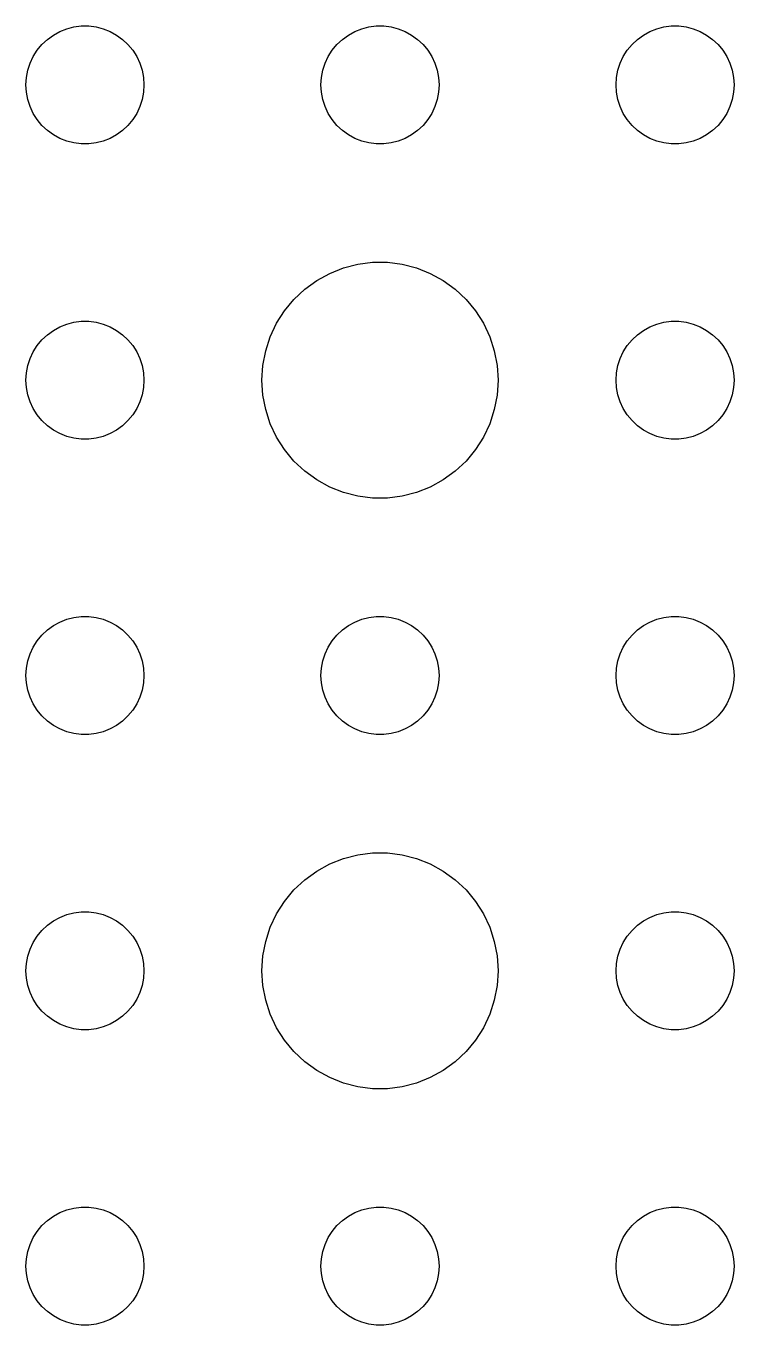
# Model space of a CAD drawing. Header units: metres. Extents: x -104 to 104, y -74 to 74.
# Drawn here: x -76.5 to -58.5, y -1.5 to 31.5 of the extents above; entities that cross this region are included whole.
import ezdxf

# ---------------------------------------------------------------- set-up
doc = ezdxf.new("R2010")
doc.units = ezdxf.units.M

msp = doc.modelspace()

# ---------------------------------------------------------------- linework, layer by layer
for p, q in [((-75.8037, 31.2665), (-75.6387, 31.3572)), ((-75.6387, 31.3572), (-75.4635, 31.4266)), ((-75.4635, 31.4266), (-75.2811, 31.4734)), ((-75.2811, 31.4734), (-75.0942, 31.497)), ((-75.0942, 31.497), (-74.9058, 31.497)), ((-74.9058, 31.497), (-74.7189, 31.4734)), ((-74.7189, 31.4734), (-74.5365, 31.4266)), ((-74.5365, 31.4266), (-74.3613, 31.3572)), ((-74.3613, 31.3572), (-74.1963, 31.2665)), ((-68.3037, 31.2665), (-68.1387, 31.3572)), ((-68.1387, 31.3572), (-67.9635, 31.4266)), ((-67.9635, 31.4266), (-67.7811, 31.4734)), ((-67.7811, 31.4734), (-67.5942, 31.497)), ((-67.5942, 31.497), (-67.4058, 31.497)), ((-67.4058, 31.497), (-67.2189, 31.4734)), ((-67.2189, 31.4734), (-67.0365, 31.4266)), ((-67.0365, 31.4266), (-66.8613, 31.3572)), ((-66.8613, 31.3572), (-66.6963, 31.2665)), ((-60.8037, 31.2665), (-60.6387, 31.3572)), ((-60.6387, 31.3572), (-60.4635, 31.4266)), ((-60.4635, 31.4266), (-60.2811, 31.4734)), ((-60.2811, 31.4734), (-60.0942, 31.497)), ((-60.0942, 31.497), (-59.9058, 31.497)), ((-59.9058, 31.497), (-59.7189, 31.4734)), ((-59.7189, 31.4734), (-59.5365, 31.4266)), ((-59.5365, 31.4266), (-59.3613, 31.3572)), ((-59.3613, 31.3572), (-59.1963, 31.2665)), ((-76.2135, 30.8817), (-76.0934, 31.0268)), ((-76.0934, 31.0268), (-75.9561, 31.1558)), ((-75.9561, 31.1558), (-75.8037, 31.2665)), ((-74.1963, 31.2665), (-74.0439, 31.1558)), ((-74.0439, 31.1558), (-73.9065, 31.0268)), ((-73.9065, 31.0268), (-73.7865, 30.8817)), ((-68.7135, 30.8817), (-68.5934, 31.0268)), ((-68.5934, 31.0268), (-68.4561, 31.1558)), ((-68.4561, 31.1558), (-68.3037, 31.2665)), ((-66.6963, 31.2665), (-66.5439, 31.1558)), ((-66.5439, 31.1558), (-66.4065, 31.0268)), ((-66.4065, 31.0268), (-66.2865, 30.8817)), ((-61.2135, 30.8817), (-61.0934, 31.0268)), ((-61.0934, 31.0268), (-60.9561, 31.1558)), ((-60.9561, 31.1558), (-60.8037, 31.2665)), ((-59.1963, 31.2665), (-59.0439, 31.1558)), ((-59.0439, 31.1558), (-58.9065, 31.0268)), ((-58.9065, 31.0268), (-58.7865, 30.8817)), ((-76.3947, 30.5522), (-76.3145, 30.7226)), ((-76.3145, 30.7226), (-76.2135, 30.8817)), ((-73.7865, 30.8817), (-73.6855, 30.7226)), ((-73.6855, 30.7226), (-73.6053, 30.5522)), ((-68.8947, 30.5522), (-68.8145, 30.7226)), ((-68.8145, 30.7226), (-68.7135, 30.8817)), ((-66.2865, 30.8817), (-66.1855, 30.7226)), ((-66.1855, 30.7226), (-66.1053, 30.5522)), ((-61.3947, 30.5522), (-61.3145, 30.7226)), ((-61.3145, 30.7226), (-61.2135, 30.8817)), ((-58.7865, 30.8817), (-58.6855, 30.7226)), ((-58.6855, 30.7226), (-58.6053, 30.5522)), ((-76.4882, 30.188), (-76.4529, 30.373)), ((-76.4529, 30.373), (-76.3947, 30.5522)), ((-73.6053, 30.5522), (-73.5471, 30.373)), ((-73.5471, 30.373), (-73.5118, 30.188)), ((-68.9882, 30.188), (-68.9529, 30.373)), ((-68.9529, 30.373), (-68.8947, 30.5522)), ((-66.1053, 30.5522), (-66.0471, 30.373)), ((-66.0471, 30.373), (-66.0118, 30.188)), ((-61.4882, 30.188), (-61.4529, 30.373)), ((-61.4529, 30.373), (-61.3947, 30.5522)), ((-58.6053, 30.5522), (-58.5471, 30.373)), ((-58.5471, 30.373), (-58.5118, 30.188)), ((-76.5, 30), (-76.4882, 30.188)), ((-73.5118, 30.188), (-73.5, 30)), ((-69, 30), (-68.9882, 30.188)), ((-66.0118, 30.188), (-66, 30)), ((-61.5, 30), (-61.4882, 30.188)), ((-58.5118, 30.188), (-58.5, 30)), ((-76.4882, 29.812), (-76.5, 30)), ((-76.4529, 29.627), (-76.4882, 29.812)), ((-73.5118, 29.812), (-73.5471, 29.627)), ((-73.5, 30), (-73.5118, 29.812)), ((-68.9882, 29.812), (-69, 30)), ((-68.9529, 29.627), (-68.9882, 29.812)), ((-66.0118, 29.812), (-66.0471, 29.627)), ((-66, 30), (-66.0118, 29.812)), ((-61.4882, 29.812), (-61.5, 30)), ((-61.4529, 29.627), (-61.4882, 29.812)), ((-58.5118, 29.812), (-58.5471, 29.627)), ((-58.5, 30), (-58.5118, 29.812)), ((-76.3947, 29.4478), (-76.4529, 29.627)), ((-76.3145, 29.2774), (-76.3947, 29.4478)), ((-73.6053, 29.4478), (-73.6855, 29.2774)), ((-73.5471, 29.627), (-73.6053, 29.4478)), ((-68.8947, 29.4478), (-68.9529, 29.627)), ((-68.8145, 29.2774), (-68.8947, 29.4478)), ((-66.1053, 29.4478), (-66.1855, 29.2774)), ((-66.0471, 29.627), (-66.1053, 29.4478)), ((-61.3947, 29.4478), (-61.4529, 29.627)), ((-61.3145, 29.2774), (-61.3947, 29.4478)), ((-58.6053, 29.4478), (-58.6855, 29.2774)), ((-58.5471, 29.627), (-58.6053, 29.4478)), ((-76.2135, 29.1183), (-76.3145, 29.2774)), ((-76.0934, 28.9732), (-76.2135, 29.1183)), ((-73.7865, 29.1183), (-73.9065, 28.9732)), ((-73.6855, 29.2774), (-73.7865, 29.1183)), ((-68.7135, 29.1183), (-68.8145, 29.2774)), ((-68.5934, 28.9732), (-68.7135, 29.1183)), ((-66.2865, 29.1183), (-66.4065, 28.9732)), ((-66.1855, 29.2774), (-66.2865, 29.1183)), ((-61.2135, 29.1183), (-61.3145, 29.2774)), ((-61.0934, 28.9732), (-61.2135, 29.1183)), ((-58.7865, 29.1183), (-58.9065, 28.9732)), ((-58.6855, 29.2774), (-58.7865, 29.1183)), ((-75.9561, 28.8442), (-76.0934, 28.9732)), ((-75.8037, 28.7335), (-75.9561, 28.8442)), ((-75.6387, 28.6427), (-75.8037, 28.7335)), ((-74.1963, 28.7335), (-74.3613, 28.6427)), ((-74.0439, 28.8442), (-74.1963, 28.7335)), ((-73.9065, 28.9732), (-74.0439, 28.8442)), ((-68.4561, 28.8442), (-68.5934, 28.9732)), ((-68.3037, 28.7335), (-68.4561, 28.8442)), ((-68.1387, 28.6427), (-68.3037, 28.7335)), ((-66.6963, 28.7335), (-66.8613, 28.6427)), ((-66.5439, 28.8442), (-66.6963, 28.7335)), ((-66.4065, 28.9732), (-66.5439, 28.8442)), ((-60.9561, 28.8442), (-61.0934, 28.9732)), ((-60.8037, 28.7335), (-60.9561, 28.8442)), ((-60.6387, 28.6427), (-60.8037, 28.7335)), ((-59.1963, 28.7335), (-59.3613, 28.6427)), ((-59.0439, 28.8442), (-59.1963, 28.7335)), ((-58.9065, 28.9732), (-59.0439, 28.8442)), ((-75.4635, 28.5734), (-75.6387, 28.6427)), ((-75.2811, 28.5266), (-75.4635, 28.5734)), ((-75.0942, 28.503), (-75.2811, 28.5266)), ((-74.9058, 28.503), (-75.0942, 28.503)), ((-74.7189, 28.5266), (-74.9058, 28.503)), ((-74.5365, 28.5734), (-74.7189, 28.5266)), ((-74.3613, 28.6427), (-74.5365, 28.5734)), ((-67.9635, 28.5734), (-68.1387, 28.6427)), ((-67.7811, 28.5266), (-67.9635, 28.5734)), ((-67.5942, 28.503), (-67.7811, 28.5266)), ((-67.4058, 28.503), (-67.5942, 28.503)), ((-67.2189, 28.5266), (-67.4058, 28.503)), ((-67.0365, 28.5734), (-67.2189, 28.5266)), ((-66.8613, 28.6427), (-67.0365, 28.5734)), ((-60.4635, 28.5734), (-60.6387, 28.6427)), ((-60.2811, 28.5266), (-60.4635, 28.5734)), ((-60.0942, 28.503), (-60.2811, 28.5266)), ((-59.9058, 28.503), (-60.0942, 28.503)), ((-59.7189, 28.5266), (-59.9058, 28.503)), ((-59.5365, 28.5734), (-59.7189, 28.5266)), ((-59.3613, 28.6427), (-59.5365, 28.5734)), ((-68.427, 25.3532), (-68.0621, 25.4469)), ((-68.0621, 25.4469), (-67.6884, 25.4941)), ((-67.6884, 25.4941), (-67.3116, 25.4941)), ((-67.3116, 25.4941), (-66.9379, 25.4469)), ((-66.9379, 25.4469), (-66.573, 25.3532)), ((-69.1075, 25.033), (-68.7773, 25.2145)), ((-68.7773, 25.2145), (-68.427, 25.3532)), ((-66.573, 25.3532), (-66.2227, 25.2145)), ((-66.2227, 25.2145), (-65.8925, 25.033)), ((-69.6869, 24.5536), (-69.4123, 24.8115)), ((-69.4123, 24.8115), (-69.1075, 25.033)), ((-65.8925, 25.033), (-65.5877, 24.8115)), ((-65.5877, 24.8115), (-65.3131, 24.5536)), ((-69.927, 24.2634), (-69.6869, 24.5536)), ((-65.3131, 24.5536), (-65.073, 24.2634)), ((-70.1289, 23.9453), (-69.927, 24.2634)), ((-65.073, 24.2634), (-64.8711, 23.9453)), ((-75.9561, 23.6558), (-75.8037, 23.7665)), ((-75.8037, 23.7665), (-75.6387, 23.8572)), ((-75.6387, 23.8572), (-75.4635, 23.9266)), ((-75.4635, 23.9266), (-75.2811, 23.9734)), ((-75.2811, 23.9734), (-75.0942, 23.997)), ((-75.0942, 23.997), (-74.9058, 23.997)), ((-74.9058, 23.997), (-74.7189, 23.9734)), ((-74.7189, 23.9734), (-74.5365, 23.9266)), ((-74.5365, 23.9266), (-74.3613, 23.8572)), ((-74.3613, 23.8572), (-74.1963, 23.7665)), ((-74.1963, 23.7665), (-74.0439, 23.6558)), ((-70.2893, 23.6044), (-70.1289, 23.9453)), ((-64.8711, 23.9453), (-64.7107, 23.6044)), ((-60.9561, 23.6558), (-60.8037, 23.7665)), ((-60.8037, 23.7665), (-60.6387, 23.8572)), ((-60.6387, 23.8572), (-60.4635, 23.9266)), ((-60.4635, 23.9266), (-60.2811, 23.9734)), ((-60.2811, 23.9734), (-60.0942, 23.997)), ((-60.0942, 23.997), (-59.9058, 23.997)), ((-59.9058, 23.997), (-59.7189, 23.9734)), ((-59.7189, 23.9734), (-59.5365, 23.9266)), ((-59.5365, 23.9266), (-59.3613, 23.8572)), ((-59.3613, 23.8572), (-59.1963, 23.7665)), ((-59.1963, 23.7665), (-59.0439, 23.6558)), ((-76.2135, 23.3817), (-76.0934, 23.5268)), ((-76.0934, 23.5268), (-75.9561, 23.6558)), ((-74.0439, 23.6558), (-73.9065, 23.5268)), ((-73.9065, 23.5268), (-73.7865, 23.3817)), ((-70.4057, 23.2461), (-70.2893, 23.6044)), ((-64.7107, 23.6044), (-64.5943, 23.2461)), ((-61.2135, 23.3817), (-61.0934, 23.5268)), ((-61.0934, 23.5268), (-60.9561, 23.6558)), ((-59.0439, 23.6558), (-58.9065, 23.5268)), ((-58.9065, 23.5268), (-58.7865, 23.3817)), ((-76.3947, 23.0522), (-76.3145, 23.2226)), ((-76.3145, 23.2226), (-76.2135, 23.3817)), ((-73.7865, 23.3817), (-73.6855, 23.2226)), ((-73.6855, 23.2226), (-73.6053, 23.0522)), ((-70.4763, 22.876), (-70.4057, 23.2461)), ((-64.5943, 23.2461), (-64.5237, 22.876)), ((-61.3947, 23.0522), (-61.3145, 23.2226)), ((-61.3145, 23.2226), (-61.2135, 23.3817)), ((-58.7865, 23.3817), (-58.6855, 23.2226)), ((-58.6855, 23.2226), (-58.6053, 23.0522)), ((-76.4882, 22.688), (-76.4529, 22.873)), ((-76.4529, 22.873), (-76.3947, 23.0522)), ((-73.6053, 23.0522), (-73.5471, 22.873)), ((-73.5471, 22.873), (-73.5118, 22.688)), ((-70.5, 22.5), (-70.4763, 22.876)), ((-64.5237, 22.876), (-64.5, 22.5)), ((-61.4882, 22.688), (-61.4529, 22.873)), ((-61.4529, 22.873), (-61.3947, 23.0522)), ((-58.6053, 23.0522), (-58.5471, 22.873)), ((-58.5471, 22.873), (-58.5118, 22.688)), ((-76.5, 22.5), (-76.4882, 22.688)), ((-76.4882, 22.312), (-76.5, 22.5)), ((-73.5118, 22.688), (-73.5, 22.5)), ((-73.5, 22.5), (-73.5118, 22.312)), ((-70.4763, 22.124), (-70.5, 22.5)), ((-64.5, 22.5), (-64.5237, 22.124)), ((-61.5, 22.5), (-61.4882, 22.688)), ((-61.4882, 22.312), (-61.5, 22.5)), ((-58.5118, 22.688), (-58.5, 22.5)), ((-58.5, 22.5), (-58.5118, 22.312)), ((-76.4529, 22.127), (-76.4882, 22.312)), ((-76.3947, 21.9478), (-76.4529, 22.127)), ((-73.5471, 22.127), (-73.6053, 21.9478)), ((-73.5118, 22.312), (-73.5471, 22.127)), ((-70.4057, 21.7539), (-70.4763, 22.124)), ((-64.5237, 22.124), (-64.5943, 21.7539)), ((-61.4529, 22.127), (-61.4882, 22.312)), ((-61.3947, 21.9478), (-61.4529, 22.127)), ((-58.5471, 22.127), (-58.6053, 21.9478)), ((-58.5118, 22.312), (-58.5471, 22.127)), ((-76.3145, 21.7774), (-76.3947, 21.9478)), ((-76.2135, 21.6183), (-76.3145, 21.7774)), ((-73.6855, 21.7774), (-73.7865, 21.6183)), ((-73.6053, 21.9478), (-73.6855, 21.7774)), ((-61.3145, 21.7774), (-61.3947, 21.9478)), ((-61.2135, 21.6183), (-61.3145, 21.7774)), ((-58.6855, 21.7774), (-58.7865, 21.6183)), ((-58.6053, 21.9478), (-58.6855, 21.7774)), ((-76.0934, 21.4732), (-76.2135, 21.6183)), ((-75.9561, 21.3442), (-76.0934, 21.4732)), ((-73.9065, 21.4732), (-74.0439, 21.3442)), ((-73.7865, 21.6183), (-73.9065, 21.4732)), ((-70.2893, 21.3956), (-70.4057, 21.7539)), ((-64.5943, 21.7539), (-64.7107, 21.3956)), ((-61.0934, 21.4732), (-61.2135, 21.6183)), ((-60.9561, 21.3442), (-61.0934, 21.4732)), ((-58.9065, 21.4732), (-59.0439, 21.3442)), ((-58.7865, 21.6183), (-58.9065, 21.4732)), ((-75.8037, 21.2335), (-75.9561, 21.3442)), ((-75.6387, 21.1427), (-75.8037, 21.2335)), ((-75.4635, 21.0734), (-75.6387, 21.1427)), ((-74.3613, 21.1427), (-74.5365, 21.0734)), ((-74.1963, 21.2335), (-74.3613, 21.1427)), ((-74.0439, 21.3442), (-74.1963, 21.2335)), ((-70.1289, 21.0547), (-70.2893, 21.3956)), ((-64.7107, 21.3956), (-64.8711, 21.0547)), ((-60.8037, 21.2335), (-60.9561, 21.3442)), ((-60.6387, 21.1427), (-60.8037, 21.2335)), ((-60.4635, 21.0734), (-60.6387, 21.1427)), ((-59.3613, 21.1427), (-59.5365, 21.0734)), ((-59.1963, 21.2335), (-59.3613, 21.1427)), ((-59.0439, 21.3442), (-59.1963, 21.2335)), ((-75.2811, 21.0266), (-75.4635, 21.0734)), ((-75.0942, 21.003), (-75.2811, 21.0266)), ((-74.9058, 21.003), (-75.0942, 21.003)), ((-74.7189, 21.0266), (-74.9058, 21.003)), ((-74.5365, 21.0734), (-74.7189, 21.0266)), ((-69.927, 20.7366), (-70.1289, 21.0547)), ((-64.8711, 21.0547), (-65.073, 20.7366)), ((-60.2811, 21.0266), (-60.4635, 21.0734)), ((-60.0942, 21.003), (-60.2811, 21.0266)), ((-59.9058, 21.003), (-60.0942, 21.003)), ((-59.7189, 21.0266), (-59.9058, 21.003)), ((-59.5365, 21.0734), (-59.7189, 21.0266)), ((-69.6869, 20.4464), (-69.927, 20.7366)), ((-65.073, 20.7366), (-65.3131, 20.4464)), ((-69.4123, 20.1884), (-69.6869, 20.4464)), ((-69.1075, 19.967), (-69.4123, 20.1884)), ((-65.5877, 20.1884), (-65.8925, 19.967)), ((-65.3131, 20.4464), (-65.5877, 20.1884)), ((-68.7773, 19.7855), (-69.1075, 19.967)), ((-65.8925, 19.967), (-66.2227, 19.7855)), ((-68.427, 19.6468), (-68.7773, 19.7855)), ((-68.0621, 19.5531), (-68.427, 19.6468)), ((-67.6884, 19.5059), (-68.0621, 19.5531)), ((-67.3116, 19.5059), (-67.6884, 19.5059)), ((-66.9379, 19.5531), (-67.3116, 19.5059)), ((-66.573, 19.6468), (-66.9379, 19.5531)), ((-66.2227, 19.7855), (-66.573, 19.6468)), ((-75.9561, 16.1558), (-75.8037, 16.2665)), ((-75.8037, 16.2665), (-75.6387, 16.3572)), ((-75.6387, 16.3572), (-75.4635, 16.4266)), ((-75.4635, 16.4266), (-75.2811, 16.4734)), ((-75.2811, 16.4734), (-75.0942, 16.497)), ((-75.0942, 16.497), (-74.9058, 16.497)), ((-74.9058, 16.497), (-74.7189, 16.4734)), ((-74.7189, 16.4734), (-74.5365, 16.4266)), ((-74.5365, 16.4266), (-74.3613, 16.3572)), ((-74.3613, 16.3572), (-74.1963, 16.2665)), ((-74.1963, 16.2665), (-74.0439, 16.1558)), ((-68.4561, 16.1558), (-68.3037, 16.2665)), ((-68.3037, 16.2665), (-68.1387, 16.3572)), ((-68.1387, 16.3572), (-67.9635, 16.4266)), ((-67.9635, 16.4266), (-67.7811, 16.4734)), ((-67.7811, 16.4734), (-67.5942, 16.497)), ((-67.5942, 16.497), (-67.4058, 16.497)), ((-67.4058, 16.497), (-67.2189, 16.4734)), ((-67.2189, 16.4734), (-67.0365, 16.4266)), ((-67.0365, 16.4266), (-66.8613, 16.3572)), ((-66.8613, 16.3572), (-66.6963, 16.2665)), ((-66.6963, 16.2665), (-66.5439, 16.1558)), ((-60.9561, 16.1558), (-60.8037, 16.2665)), ((-60.8037, 16.2665), (-60.6387, 16.3572)), ((-60.6387, 16.3572), (-60.4635, 16.4266)), ((-60.4635, 16.4266), (-60.2811, 16.4734)), ((-60.2811, 16.4734), (-60.0942, 16.497)), ((-60.0942, 16.497), (-59.9058, 16.497)), ((-59.9058, 16.497), (-59.7189, 16.4734)), ((-59.7189, 16.4734), (-59.5365, 16.4266)), ((-59.5365, 16.4266), (-59.3613, 16.3572)), ((-59.3613, 16.3572), (-59.1963, 16.2665)), ((-59.1963, 16.2665), (-59.0439, 16.1558)), ((-76.3145, 15.7226), (-76.2135, 15.8817)), ((-76.2135, 15.8817), (-76.0934, 16.0268)), ((-76.0934, 16.0268), (-75.9561, 16.1558)), ((-74.0439, 16.1558), (-73.9065, 16.0268)), ((-73.9065, 16.0268), (-73.7865, 15.8817)), ((-73.7865, 15.8817), (-73.6855, 15.7226)), ((-68.8145, 15.7226), (-68.7135, 15.8817)), ((-68.7135, 15.8817), (-68.5934, 16.0268)), ((-68.5934, 16.0268), (-68.4561, 16.1558)), ((-66.5439, 16.1558), (-66.4065, 16.0268)), ((-66.4065, 16.0268), (-66.2865, 15.8817)), ((-66.2865, 15.8817), (-66.1855, 15.7226)), ((-61.3145, 15.7226), (-61.2135, 15.8817)), ((-61.2135, 15.8817), (-61.0934, 16.0268)), ((-61.0934, 16.0268), (-60.9561, 16.1558)), ((-59.0439, 16.1558), (-58.9065, 16.0268)), ((-58.9065, 16.0268), (-58.7865, 15.8817)), ((-58.7865, 15.8817), (-58.6855, 15.7226)), ((-76.4529, 15.373), (-76.3947, 15.5522)), ((-76.3947, 15.5522), (-76.3145, 15.7226)), ((-73.6855, 15.7226), (-73.6053, 15.5522)), ((-73.6053, 15.5522), (-73.5471, 15.373)), ((-68.9529, 15.373), (-68.8947, 15.5522)), ((-68.8947, 15.5522), (-68.8145, 15.7226)), ((-66.1855, 15.7226), (-66.1053, 15.5522)), ((-66.1053, 15.5522), (-66.0471, 15.373)), ((-61.4529, 15.373), (-61.3947, 15.5522)), ((-61.3947, 15.5522), (-61.3145, 15.7226)), ((-58.6855, 15.7226), (-58.6053, 15.5522)), ((-58.6053, 15.5522), (-58.5471, 15.373)), ((-76.5, 15), (-76.4882, 15.188)), ((-76.4882, 15.188), (-76.4529, 15.373)), ((-73.5471, 15.373), (-73.5118, 15.188)), ((-73.5118, 15.188), (-73.5, 15)), ((-69, 15), (-68.9882, 15.188)), ((-68.9882, 15.188), (-68.9529, 15.373)), ((-66.0471, 15.373), (-66.0118, 15.188)), ((-66.0118, 15.188), (-66, 15)), ((-61.5, 15), (-61.4882, 15.188)), ((-61.4882, 15.188), (-61.4529, 15.373)), ((-58.5471, 15.373), (-58.5118, 15.188)), ((-58.5118, 15.188), (-58.5, 15)), ((-76.4882, 14.812), (-76.5, 15)), ((-73.5, 15), (-73.5118, 14.812)), ((-68.9882, 14.812), (-69, 15)), ((-66, 15), (-66.0118, 14.812)), ((-61.4882, 14.812), (-61.5, 15)), ((-58.5, 15), (-58.5118, 14.812)), ((-76.4529, 14.627), (-76.4882, 14.812)), ((-76.3947, 14.4478), (-76.4529, 14.627)), ((-73.5471, 14.627), (-73.6053, 14.4478)), ((-73.5118, 14.812), (-73.5471, 14.627)), ((-68.9529, 14.627), (-68.9882, 14.812)), ((-68.8947, 14.4478), (-68.9529, 14.627)), ((-66.0471, 14.627), (-66.1053, 14.4478)), ((-66.0118, 14.812), (-66.0471, 14.627)), ((-61.4529, 14.627), (-61.4882, 14.812)), ((-61.3947, 14.4478), (-61.4529, 14.627)), ((-58.5471, 14.627), (-58.6053, 14.4478)), ((-58.5118, 14.812), (-58.5471, 14.627)), ((-76.3145, 14.2774), (-76.3947, 14.4478)), ((-76.2135, 14.1183), (-76.3145, 14.2774)), ((-73.6855, 14.2774), (-73.7865, 14.1183)), ((-73.6053, 14.4478), (-73.6855, 14.2774)), ((-68.8145, 14.2774), (-68.8947, 14.4478)), ((-68.7135, 14.1183), (-68.8145, 14.2774)), ((-66.1855, 14.2774), (-66.2865, 14.1183)), ((-66.1053, 14.4478), (-66.1855, 14.2774)), ((-61.3145, 14.2774), (-61.3947, 14.4478)), ((-61.2135, 14.1183), (-61.3145, 14.2774)), ((-58.6855, 14.2774), (-58.7865, 14.1183)), ((-58.6053, 14.4478), (-58.6855, 14.2774)), ((-76.0934, 13.9732), (-76.2135, 14.1183)), ((-75.9561, 13.8442), (-76.0934, 13.9732)), ((-73.9065, 13.9732), (-74.0439, 13.8442)), ((-73.7865, 14.1183), (-73.9065, 13.9732)), ((-68.5934, 13.9732), (-68.7135, 14.1183)), ((-68.4561, 13.8442), (-68.5934, 13.9732)), ((-66.4065, 13.9732), (-66.5439, 13.8442)), ((-66.2865, 14.1183), (-66.4065, 13.9732)), ((-61.0934, 13.9732), (-61.2135, 14.1183)), ((-60.9561, 13.8442), (-61.0934, 13.9732)), ((-58.9065, 13.9732), (-59.0439, 13.8442)), ((-58.7865, 14.1183), (-58.9065, 13.9732)), ((-75.8037, 13.7335), (-75.9561, 13.8442)), ((-75.6387, 13.6427), (-75.8037, 13.7335)), ((-75.4635, 13.5734), (-75.6387, 13.6427)), ((-75.2811, 13.5266), (-75.4635, 13.5734)), ((-74.5365, 13.5734), (-74.7189, 13.5266)), ((-74.3613, 13.6427), (-74.5365, 13.5734)), ((-74.1963, 13.7335), (-74.3613, 13.6427)), ((-74.0439, 13.8442), (-74.1963, 13.7335)), ((-68.3037, 13.7335), (-68.4561, 13.8442)), ((-68.1387, 13.6427), (-68.3037, 13.7335)), ((-67.9635, 13.5734), (-68.1387, 13.6427)), ((-67.7811, 13.5266), (-67.9635, 13.5734)), ((-67.0365, 13.5734), (-67.2189, 13.5266)), ((-66.8613, 13.6427), (-67.0365, 13.5734)), ((-66.6963, 13.7335), (-66.8613, 13.6427)), ((-66.5439, 13.8442), (-66.6963, 13.7335)), ((-60.8037, 13.7335), (-60.9561, 13.8442)), ((-60.6387, 13.6427), (-60.8037, 13.7335)), ((-60.4635, 13.5734), (-60.6387, 13.6427)), ((-60.2811, 13.5266), (-60.4635, 13.5734)), ((-59.5365, 13.5734), (-59.7189, 13.5266)), ((-59.3613, 13.6427), (-59.5365, 13.5734)), ((-59.1963, 13.7335), (-59.3613, 13.6427)), ((-59.0439, 13.8442), (-59.1963, 13.7335)), ((-75.0942, 13.5029), (-75.2811, 13.5266)), ((-74.9058, 13.5029), (-75.0942, 13.5029)), ((-74.7189, 13.5266), (-74.9058, 13.5029)), ((-67.5942, 13.5029), (-67.7811, 13.5266)), ((-67.4058, 13.5029), (-67.5942, 13.5029)), ((-67.2189, 13.5266), (-67.4058, 13.5029)), ((-60.0942, 13.5029), (-60.2811, 13.5266)), ((-59.9058, 13.5029), (-60.0942, 13.5029)), ((-59.7189, 13.5266), (-59.9058, 13.5029)), ((-68.7773, 10.2145), (-68.427, 10.3532)), ((-68.427, 10.3532), (-68.0621, 10.4469)), ((-68.0621, 10.4469), (-67.6884, 10.4941)), ((-67.6884, 10.4941), (-67.3116, 10.4941)), ((-67.3116, 10.4941), (-66.9379, 10.4469)), ((-66.9379, 10.4469), (-66.573, 10.3532)), ((-66.573, 10.3532), (-66.2227, 10.2145)), ((-69.4123, 9.81154), (-69.1075, 10.033)), ((-69.1075, 10.033), (-68.7773, 10.2145)), ((-66.2227, 10.2145), (-65.8925, 10.033)), ((-65.8925, 10.033), (-65.5877, 9.81154)), ((-69.6869, 9.55363), (-69.4123, 9.81154)), ((-65.5877, 9.81154), (-65.3131, 9.55363)), ((-70.1289, 8.94525), (-69.927, 9.26335)), ((-69.927, 9.26335), (-69.6869, 9.55363)), ((-65.3131, 9.55363), (-65.073, 9.26335)), ((-65.073, 9.26335), (-64.8711, 8.94525)), ((-75.6387, 8.85724), (-75.4635, 8.92657)), ((-75.4635, 8.92657), (-75.2811, 8.97342)), ((-75.2811, 8.97342), (-75.0942, 8.99704)), ((-75.0942, 8.99704), (-74.9058, 8.99704)), ((-74.9058, 8.99704), (-74.7189, 8.97342)), ((-74.7189, 8.97342), (-74.5365, 8.92657)), ((-74.5365, 8.92657), (-74.3613, 8.85724)), ((-70.2893, 8.60437), (-70.1289, 8.94525)), ((-64.8711, 8.94525), (-64.7107, 8.60437)), ((-60.6387, 8.85724), (-60.4635, 8.92657)), ((-60.4635, 8.92657), (-60.2811, 8.97342)), ((-60.2811, 8.97342), (-60.0942, 8.99704)), ((-60.0942, 8.99704), (-59.9058, 8.99704)), ((-59.9058, 8.99704), (-59.7189, 8.97342)), ((-59.7189, 8.97342), (-59.5365, 8.92657)), ((-59.5365, 8.92657), (-59.3613, 8.85724)), ((-76.0934, 8.52681), (-75.9561, 8.65576)), ((-75.9561, 8.65576), (-75.8037, 8.76648)), ((-75.8037, 8.76648), (-75.6387, 8.85724)), ((-74.3613, 8.85724), (-74.1963, 8.76648)), ((-74.1963, 8.76648), (-74.0439, 8.65576)), ((-74.0439, 8.65576), (-73.9065, 8.52681)), ((-70.4057, 8.24606), (-70.2893, 8.60437)), ((-64.7107, 8.60437), (-64.5943, 8.24606)), ((-61.0934, 8.52681), (-60.9561, 8.65576)), ((-60.9561, 8.65576), (-60.8037, 8.76648)), ((-60.8037, 8.76648), (-60.6387, 8.85724)), ((-59.3613, 8.85724), (-59.1963, 8.76648)), ((-59.1963, 8.76648), (-59.0439, 8.65576)), ((-59.0439, 8.65576), (-58.9065, 8.52681)), ((-76.3145, 8.22263), (-76.2135, 8.38167)), ((-76.2135, 8.38167), (-76.0934, 8.52681)), ((-73.9065, 8.52681), (-73.7865, 8.38167)), ((-73.7865, 8.38167), (-73.6855, 8.22263)), ((-61.3145, 8.22263), (-61.2135, 8.38167)), ((-61.2135, 8.38167), (-61.0934, 8.52681)), ((-58.9065, 8.52681), (-58.7865, 8.38167)), ((-58.7865, 8.38167), (-58.6855, 8.22263)), ((-76.4529, 7.87303), (-76.3947, 8.05219)), ((-76.3947, 8.05219), (-76.3145, 8.22263)), ((-73.6855, 8.22263), (-73.6053, 8.05219)), ((-73.6053, 8.05219), (-73.5471, 7.87303)), ((-70.4763, 7.87599), (-70.4057, 8.24606)), ((-64.5943, 8.24606), (-64.5237, 7.87599)), ((-61.4529, 7.87303), (-61.3947, 8.05219)), ((-61.3947, 8.05219), (-61.3145, 8.22263)), ((-58.6855, 8.22263), (-58.6053, 8.05219)), ((-58.6053, 8.05219), (-58.5471, 7.87303)), ((-76.5, 7.5), (-76.4882, 7.68799)), ((-76.4882, 7.68799), (-76.4529, 7.87303)), ((-73.5471, 7.87303), (-73.5118, 7.68799)), ((-73.5118, 7.68799), (-73.5, 7.5)), ((-70.5, 7.5), (-70.4763, 7.87599)), ((-64.5237, 7.87599), (-64.5, 7.5)), ((-61.5, 7.5), (-61.4882, 7.68799)), ((-61.4882, 7.68799), (-61.4529, 7.87303)), ((-58.5471, 7.87303), (-58.5118, 7.68799)), ((-58.5118, 7.68799), (-58.5, 7.5)), ((-76.4882, 7.312), (-76.5, 7.5)), ((-76.4529, 7.12695), (-76.4882, 7.312)), ((-73.5118, 7.312), (-73.5471, 7.12695)), ((-73.5, 7.5), (-73.5118, 7.312)), ((-70.4763, 7.12399), (-70.5, 7.5)), ((-64.5, 7.5), (-64.5237, 7.12399)), ((-61.4882, 7.312), (-61.5, 7.5)), ((-61.4529, 7.12695), (-61.4882, 7.312)), ((-58.5118, 7.312), (-58.5471, 7.12695)), ((-58.5, 7.5), (-58.5118, 7.312)), ((-76.3947, 6.9478), (-76.4529, 7.12695)), ((-76.3145, 6.77736), (-76.3947, 6.9478)), ((-73.6053, 6.9478), (-73.6855, 6.77736)), ((-73.5471, 7.12695), (-73.6053, 6.9478)), ((-70.4057, 6.75392), (-70.4763, 7.12399)), ((-64.5237, 7.12399), (-64.5943, 6.75392)), ((-61.3947, 6.9478), (-61.4529, 7.12695)), ((-61.3145, 6.77736), (-61.3947, 6.9478)), ((-58.6053, 6.9478), (-58.6855, 6.77736)), ((-58.5471, 7.12695), (-58.6053, 6.9478)), ((-76.2135, 6.61832), (-76.3145, 6.77736)), ((-76.0934, 6.47318), (-76.2135, 6.61832)), ((-73.7865, 6.61832), (-73.9065, 6.47318)), ((-73.6855, 6.77736), (-73.7865, 6.61832)), ((-70.2893, 6.39561), (-70.4057, 6.75392)), ((-64.5943, 6.75392), (-64.7107, 6.39561)), ((-61.2135, 6.61832), (-61.3145, 6.77736)), ((-61.0934, 6.47318), (-61.2135, 6.61832)), ((-58.7865, 6.61832), (-58.9065, 6.47318)), ((-58.6855, 6.77736), (-58.7865, 6.61832)), ((-75.9561, 6.34422), (-76.0934, 6.47318)), ((-75.8037, 6.23351), (-75.9561, 6.34422)), ((-74.0439, 6.34422), (-74.1963, 6.23351)), ((-73.9065, 6.47318), (-74.0439, 6.34422)), ((-70.1289, 6.05473), (-70.2893, 6.39561)), ((-64.7107, 6.39561), (-64.8711, 6.05473)), ((-60.9561, 6.34422), (-61.0934, 6.47318)), ((-60.8037, 6.23351), (-60.9561, 6.34422)), ((-59.0439, 6.34422), (-59.1963, 6.23351)), ((-58.9065, 6.47318), (-59.0439, 6.34422)), ((-75.6387, 6.14275), (-75.8037, 6.23351)), ((-75.4635, 6.07341), (-75.6387, 6.14275)), ((-75.2811, 6.02657), (-75.4635, 6.07341)), ((-75.0942, 6.00294), (-75.2811, 6.02657)), ((-74.9058, 6.00294), (-75.0942, 6.00294)), ((-74.7189, 6.02657), (-74.9058, 6.00294)), ((-74.5365, 6.07341), (-74.7189, 6.02657)), ((-74.3613, 6.14275), (-74.5365, 6.07341)), ((-74.1963, 6.23351), (-74.3613, 6.14275)), ((-69.927, 5.73663), (-70.1289, 6.05473)), ((-64.8711, 6.05473), (-65.073, 5.73663)), ((-60.6387, 6.14275), (-60.8037, 6.23351)), ((-60.4635, 6.07341), (-60.6387, 6.14275)), ((-60.2811, 6.02657), (-60.4635, 6.07341)), ((-60.0942, 6.00294), (-60.2811, 6.02657)), ((-59.9058, 6.00294), (-60.0942, 6.00294)), ((-59.7189, 6.02657), (-59.9058, 6.00294)), ((-59.5365, 6.07341), (-59.7189, 6.02657)), ((-59.3613, 6.14275), (-59.5365, 6.07341)), ((-59.1963, 6.23351), (-59.3613, 6.14275)), ((-69.6869, 5.44635), (-69.927, 5.73663)), ((-65.073, 5.73663), (-65.3131, 5.44635)), ((-69.4123, 5.18845), (-69.6869, 5.44635)), ((-65.3131, 5.44635), (-65.5877, 5.18845)), ((-69.1075, 4.96701), (-69.4123, 5.18845)), ((-68.7773, 4.78551), (-69.1075, 4.96701)), ((-65.8925, 4.96701), (-66.2227, 4.78551)), ((-65.5877, 5.18845), (-65.8925, 4.96701)), ((-68.427, 4.64682), (-68.7773, 4.78551)), ((-68.0621, 4.55313), (-68.427, 4.64682)), ((-66.573, 4.64682), (-66.9379, 4.55313)), ((-66.2227, 4.78551), (-66.573, 4.64682)), ((-67.6884, 4.50591), (-68.0621, 4.55313)), ((-67.3116, 4.50591), (-67.6884, 4.50591)), ((-66.9379, 4.55313), (-67.3116, 4.50591)), ((-75.8037, 1.26648), (-75.6387, 1.35724)), ((-75.6387, 1.35724), (-75.4635, 1.42657)), ((-75.4635, 1.42657), (-75.2811, 1.47342)), ((-75.2811, 1.47342), (-75.0942, 1.49704)), ((-75.0942, 1.49704), (-74.9058, 1.49704)), ((-74.9058, 1.49704), (-74.7189, 1.47342)), ((-74.7189, 1.47342), (-74.5365, 1.42657)), ((-74.5365, 1.42657), (-74.3613, 1.35724)), ((-74.3613, 1.35724), (-74.1963, 1.26648)), ((-68.3037, 1.26648), (-68.1387, 1.35724)), ((-68.1387, 1.35724), (-67.9635, 1.42657)), ((-67.9635, 1.42657), (-67.7811, 1.47342)), ((-67.7811, 1.47342), (-67.5942, 1.49704)), ((-67.5942, 1.49704), (-67.4058, 1.49704)), ((-67.4058, 1.49704), (-67.2189, 1.47342)), ((-67.2189, 1.47342), (-67.0365, 1.42657)), ((-67.0365, 1.42657), (-66.8613, 1.35724)), ((-66.8613, 1.35724), (-66.6963, 1.26648)), ((-60.8037, 1.26648), (-60.6387, 1.35724)), ((-60.6387, 1.35724), (-60.4635, 1.42657)), ((-60.4635, 1.42657), (-60.2811, 1.47342)), ((-60.2811, 1.47342), (-60.0942, 1.49704)), ((-60.0942, 1.49704), (-59.9058, 1.49704)), ((-59.9058, 1.49704), (-59.7189, 1.47342)), ((-59.7189, 1.47342), (-59.5365, 1.42657)), ((-59.5365, 1.42657), (-59.3613, 1.35724)), ((-59.3613, 1.35724), (-59.1963, 1.26648)), ((-76.2135, 0.88167), (-76.0934, 1.02681)), ((-76.0934, 1.02681), (-75.9561, 1.15576)), ((-75.9561, 1.15576), (-75.8037, 1.26648)), ((-74.1963, 1.26648), (-74.0439, 1.15576)), ((-74.0439, 1.15576), (-73.9065, 1.02681)), ((-73.9065, 1.02681), (-73.7865, 0.88167)), ((-68.7135, 0.88167), (-68.5934, 1.02681)), ((-68.5934, 1.02681), (-68.4561, 1.15576)), ((-68.4561, 1.15576), (-68.3037, 1.26648)), ((-66.6963, 1.26648), (-66.5439, 1.15576)), ((-66.5439, 1.15576), (-66.4065, 1.02681)), ((-66.4065, 1.02681), (-66.2865, 0.88167)), ((-61.2135, 0.88167), (-61.0934, 1.02681)), ((-61.0934, 1.02681), (-60.9561, 1.15576)), ((-60.9561, 1.15576), (-60.8037, 1.26648)), ((-59.1963, 1.26648), (-59.0439, 1.15576)), ((-59.0439, 1.15576), (-58.9065, 1.02681)), ((-58.9065, 1.02681), (-58.7865, 0.88167)), ((-76.3947, 0.55219), (-76.3145, 0.72263)), ((-76.3145, 0.72263), (-76.2135, 0.88167)), ((-73.7865, 0.88167), (-73.6855, 0.72263)), ((-73.6855, 0.72263), (-73.6053, 0.55219)), ((-68.8947, 0.55219), (-68.8145, 0.72263)), ((-68.8145, 0.72263), (-68.7135, 0.88167)), ((-66.2865, 0.88167), (-66.1855, 0.72263)), ((-66.1855, 0.72263), (-66.1053, 0.55219)), ((-61.3947, 0.55219), (-61.3145, 0.72263)), ((-61.3145, 0.72263), (-61.2135, 0.88167)), ((-58.7865, 0.88167), (-58.6855, 0.72263)), ((-58.6855, 0.72263), (-58.6053, 0.55219)), ((-76.4882, 0.18799), (-76.4529, 0.37303)), ((-76.4529, 0.37303), (-76.3947, 0.55219)), ((-73.6053, 0.55219), (-73.5471, 0.37303)), ((-73.5471, 0.37303), (-73.5118, 0.18799)), ((-68.9882, 0.18799), (-68.9529, 0.37303)), ((-68.9529, 0.37303), (-68.8947, 0.55219)), ((-66.1053, 0.55219), (-66.0471, 0.37303)), ((-66.0471, 0.37303), (-66.0118, 0.18799)), ((-61.4882, 0.18799), (-61.4529, 0.37303)), ((-61.4529, 0.37303), (-61.3947, 0.55219)), ((-58.6053, 0.55219), (-58.5471, 0.37303)), ((-58.5471, 0.37303), (-58.5118, 0.18799)), ((-76.5, 0), (-76.4882, 0.18799)), ((-76.4882, -0.18799), (-76.5, 0)), ((-73.5118, 0.18799), (-73.5, 0)), ((-73.5, 0), (-73.5118, -0.18799)), ((-69, 0), (-68.9882, 0.18799)), ((-68.9882, -0.18799), (-69, 0)), ((-66.0118, 0.18799), (-66, 0)), ((-66, 0), (-66.0118, -0.18799)), ((-61.5, 0), (-61.4882, 0.18799)), ((-61.4882, -0.18799), (-61.5, 0)), ((-58.5118, 0.18799), (-58.5, 0)), ((-58.5, 0), (-58.5118, -0.18799)), ((-76.4529, -0.37303), (-76.4882, -0.18799)), ((-73.5118, -0.18799), (-73.5471, -0.37303)), ((-68.9529, -0.37303), (-68.9882, -0.18799)), ((-66.0118, -0.18799), (-66.0471, -0.37303)), ((-61.4529, -0.37303), (-61.4882, -0.18799)), ((-58.5118, -0.18799), (-58.5471, -0.37303)), ((-76.3947, -0.55219), (-76.4529, -0.37303)), ((-76.3145, -0.72263), (-76.3947, -0.55219)), ((-73.6053, -0.55219), (-73.6855, -0.72263)), ((-73.5471, -0.37303), (-73.6053, -0.55219)), ((-68.8947, -0.55219), (-68.9529, -0.37303)), ((-68.8145, -0.72263), (-68.8947, -0.55219)), ((-66.1053, -0.55219), (-66.1855, -0.72263)), ((-66.0471, -0.37303), (-66.1053, -0.55219)), ((-61.3947, -0.55219), (-61.4529, -0.37303)), ((-61.3145, -0.72263), (-61.3947, -0.55219)), ((-58.6053, -0.55219), (-58.6855, -0.72263)), ((-58.5471, -0.37303), (-58.6053, -0.55219)), ((-76.2135, -0.88167), (-76.3145, -0.72263)), ((-76.0934, -1.02681), (-76.2135, -0.88167)), ((-73.7865, -0.88167), (-73.9065, -1.02681)), ((-73.6855, -0.72263), (-73.7865, -0.88167)), ((-68.7135, -0.88167), (-68.8145, -0.72263)), ((-68.5934, -1.02681), (-68.7135, -0.88167)), ((-66.2865, -0.88167), (-66.4065, -1.02681)), ((-66.1855, -0.72263), (-66.2865, -0.88167)), ((-61.2135, -0.88167), (-61.3145, -0.72263)), ((-61.0934, -1.02681), (-61.2135, -0.88167)), ((-58.7865, -0.88167), (-58.9065, -1.02681)), ((-58.6855, -0.72263), (-58.7865, -0.88167)), ((-75.9561, -1.15576), (-76.0934, -1.02681)), ((-75.8037, -1.26648), (-75.9561, -1.15576)), ((-75.6387, -1.35724), (-75.8037, -1.26648)), ((-74.1963, -1.26648), (-74.3613, -1.35724)), ((-74.0439, -1.15576), (-74.1963, -1.26648)), ((-73.9065, -1.02681), (-74.0439, -1.15576)), ((-68.4561, -1.15576), (-68.5934, -1.02681)), ((-68.3037, -1.26648), (-68.4561, -1.15576)), ((-68.1387, -1.35724), (-68.3037, -1.26648)), ((-66.6963, -1.26648), (-66.8613, -1.35724)), ((-66.5439, -1.15576), (-66.6963, -1.26648)), ((-66.4065, -1.02681), (-66.5439, -1.15576)), ((-60.9561, -1.15576), (-61.0934, -1.02681)), ((-60.8037, -1.26648), (-60.9561, -1.15576)), ((-60.6387, -1.35724), (-60.8037, -1.26648)), ((-59.1963, -1.26648), (-59.3613, -1.35724)), ((-59.0439, -1.15576), (-59.1963, -1.26648)), ((-58.9065, -1.02681), (-59.0439, -1.15576)), ((-75.4635, -1.42657), (-75.6387, -1.35724)), ((-75.2811, -1.47342), (-75.4635, -1.42657)), ((-75.0942, -1.49704), (-75.2811, -1.47342)), ((-74.9058, -1.49704), (-75.0942, -1.49704)), ((-74.7189, -1.47342), (-74.9058, -1.49704)), ((-74.5365, -1.42657), (-74.7189, -1.47342)), ((-74.3613, -1.35724), (-74.5365, -1.42657)), ((-67.9635, -1.42657), (-68.1387, -1.35724)), ((-67.7811, -1.47342), (-67.9635, -1.42657)), ((-67.5942, -1.49704), (-67.7811, -1.47342)), ((-67.4058, -1.49704), (-67.5942, -1.49704)), ((-67.2189, -1.47342), (-67.4058, -1.49704)), ((-67.0365, -1.42657), (-67.2189, -1.47342)), ((-66.8613, -1.35724), (-67.0365, -1.42657)), ((-60.4635, -1.42657), (-60.6387, -1.35724)), ((-60.2811, -1.47342), (-60.4635, -1.42657)), ((-60.0942, -1.49704), (-60.2811, -1.47342)), ((-59.9058, -1.49704), (-60.0942, -1.49704)), ((-59.7189, -1.47342), (-59.9058, -1.49704)), ((-59.5365, -1.42657), (-59.7189, -1.47342)), ((-59.3613, -1.35724), (-59.5365, -1.42657))]:
    msp.add_line(p, q)

doc.saveas('drawing.dxf')
